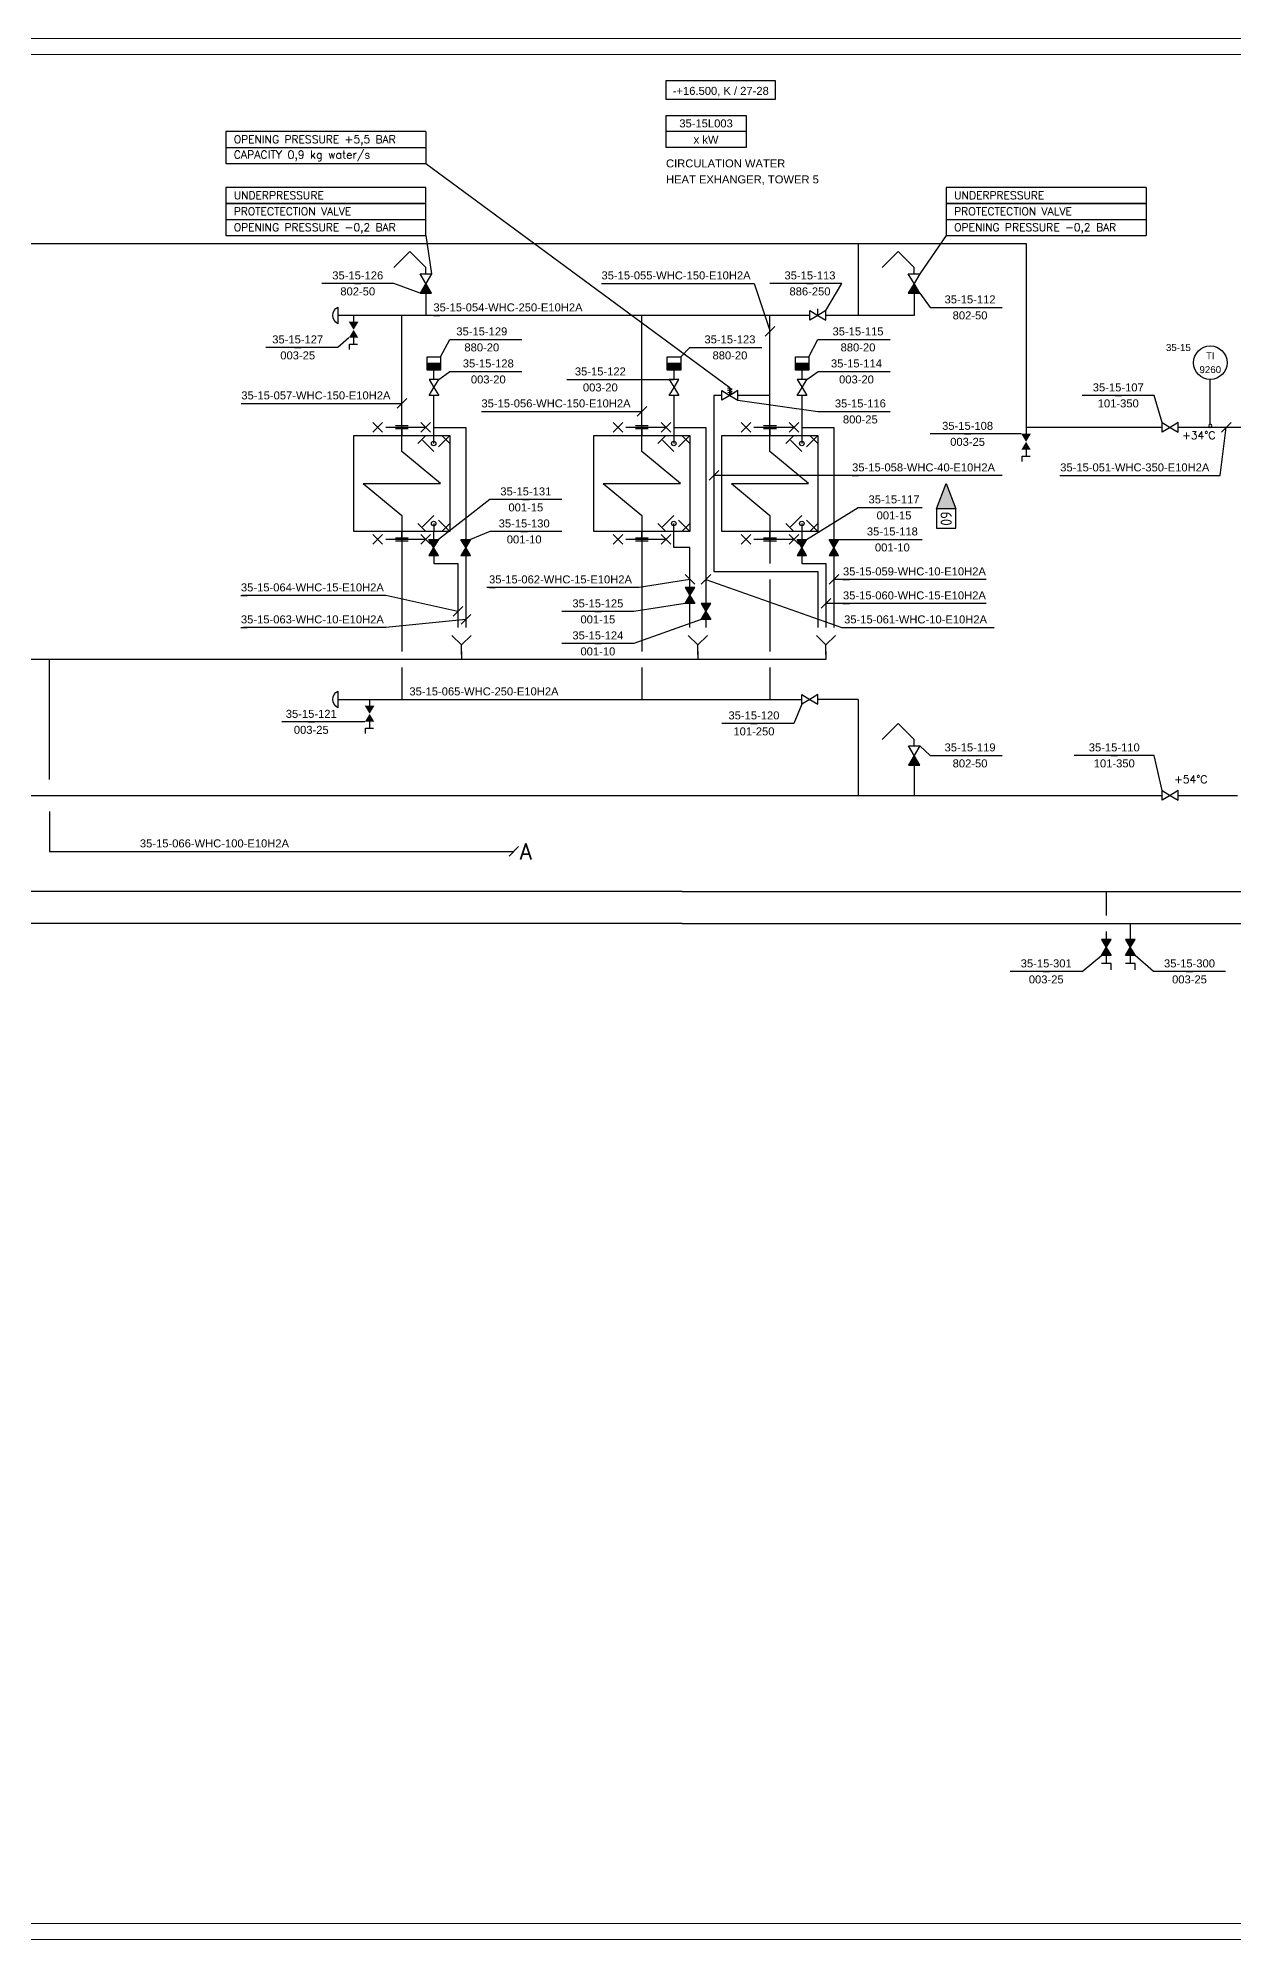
# Model space of a CAD drawing. Header units: millimetres. Extents: x 278 to 9444, y -5 to 599.
# Drawn here: x 7466 to 7840, y 0 to 594 of the extents above; entities that cross this region are included whole.
import ezdxf
from ezdxf.enums import TextEntityAlignment as Align

# ---------------------------------------------------------------- set-up
doc = ezdxf.new("R2010")
doc.units = ezdxf.units.MM
doc.header["$LTSCALE"] = 10
doc.header["$MEASUREMENT"] = 0
doc.linetypes.add('CENTER', pattern=[2, 1.25, -0.25, 0.25, -0.25])
doc.linetypes.add('DASHDOT', pattern=[1, 0.5, -0.25, 0, -0.25])
for name, color, linetype in [('P-A-SHEET', 3, 'Continuous'), ('P-DELIVERY_LIMIT', 1, 'DASHDOT'), ('P-EQUIPMENT_POS', 7, 'Continuous'), ('P-EQUIPMENTS', 7, 'Continuous'), ('P-FITTINGS', 7, 'Continuous'), ('P-HEATING_WATER', 3, 'Continuous'), ('P-INSTRPOS', 7, 'Continuous'), ('P-INSTRPOS_TEXTS', 7, 'Continuous'), ('P-INSTRU', 7, 'Continuous'), ('P-LINEPOS', 7, 'Continuous'), ('P-OTHER', 7, 'Continuous'), ('P-REVISIONS', 1, 'Continuous'), ('P-SYMB', 7, 'Continuous'), ('P-TEXT', 7, 'Continuous'), ('P-VALVEPOS', 7, 'Continuous'), ('P-VENTS', 7, 'Continuous'), ('P-WATER', 3, 'Continuous')]:
    doc.layers.add(name, color=color, linetype=linetype)
doc.styles.add('ARIAL', font='arial.ttf')
doc.styles.add('CTS_REV', font='isocp.shx')
doc.styles.add('ROMANS', font='ROMANS.SHX')

# ---------------------------------------------------------------- blocks, each defined once
blk = doc.blocks.new('PPI_0900A')
at = {"color": 0, "linetype": 'ByBlock'}
blk.add_line((-1, 0), (1, 0), dxfattribs=at)
blk = doc.blocks.new('P7A1212')
at = {"color": 0, "linetype": 'ByBlock'}
for p, q in [((0, -1.5), (0, 1.5)), ((2, -1.5), (0, -1.5))]:
    blk.add_line(p, q, dxfattribs=at)
blk = doc.blocks.new('P7A1105')
at = {"color": 0, "linetype": 'ByBlock'}
for points in [[(-3, 1.8), (-3, -1.8), (0, 0)], [(0, 0), (3, 1.8), (3, -1.8)]]:
    blk.add_solid(points, dxfattribs=at)
blk = doc.blocks.new('P7A1100')
at = {"color": 0, "linetype": 'ByBlock'}
for points in [[(-3, -1.8), (-3, 1.8), (0, 0)], [(3, -1.8), (3, 1.8), (0, 0)]]:
    blk.add_lwpolyline(points, close=True, dxfattribs=at)
blk = doc.blocks.new('PR_06AD')
h = blk.add_hatch(color=0)
h.paths.add_polyline_path([(-3, -1.8), (-3, 1.8), (0, 0)])
h.paths.add_polyline_path([(3, -1.8), (3, 1.8), (0, 0)])
at = {"color": 0, "linetype": 'ByBlock'}
for points in [[(-3, -1.8), (-3, 1.8), (0, 0)], [(3, -1.8), (3, 1.8), (0, 0)]]:
    blk.add_lwpolyline(points, close=True, dxfattribs=at)
blk = doc.blocks.new('PR_06C3')
h = blk.add_hatch(color=0)
h.paths.add_polyline_path([(-3, -1.8), (-3, 1.8), (0, 0)])
h.paths.add_polyline_path([(3, -1.8), (3, 1.8), (0, 0)])
at = {"color": 0, "linetype": 'ByBlock'}
for points in [[(-3, -1.8), (-3, 1.8), (0, 0)], [(3, -1.8), (3, 1.8), (0, 0)]]:
    blk.add_lwpolyline(points, close=True, dxfattribs=at)
blk = doc.blocks.new('P7A1304')
at = {"color": 0, "linetype": 'ByBlock'}
blk.add_line((1.5, 1.5), (-1.5, -1.5), dxfattribs=at)
blk = doc.blocks.new('P7A0020')
at = {"color": 0, "linetype": 'ByBlock'}
for p, q in [((0, 5), (0, 7.5)), ((-6.03, 0), (0, 5)), ((6.03, 0), (-6.03, 0)), ((6.03, 0), (0, -5)), ((0, -5), (0, -7.5))]:
    blk.add_line(p, q, dxfattribs=at)
blk.add_lwpolyline([(7.5, 7.5), (-7.5, 7.5), (-7.5, -7.5), (7.5, -7.5)], close=True, dxfattribs=at)
blk = doc.blocks.new('P7A1383')
at = {"color": 0}
for p, q in [((-3, 0), (0, -3)), ((0, -3), (3, 0)), ((0, -6), (0, -3))]:
    blk.add_line(p, q, dxfattribs=at)
blk = doc.blocks.new('PRY95E4')
h = blk.add_hatch(color=0)
h.paths.add_polyline_path([(-3, -1.8), (-3, 1.8), (0, 0)])
h.paths.add_polyline_path([(3, -1.8), (3, 1.8), (0, 0)])
at = {"color": 0, "linetype": 'ByBlock'}
for points in [[(-3, -1.8), (-3, 1.8), (0, 0)], [(3, -1.8), (3, 1.8), (0, 0)]]:
    blk.add_lwpolyline(points, close=True, dxfattribs=at)
blk = doc.blocks.new('PRY95D7')
h = blk.add_hatch(color=0)
h.paths.add_polyline_path([(-3, -1.8), (-3, 1.8), (0, 0)])
h.paths.add_polyline_path([(3, -1.8), (3, 1.8), (0, 0)])
at = {"color": 0, "linetype": 'ByBlock'}
for points in [[(-3, -1.8), (-3, 1.8), (0, 0)], [(3, -1.8), (3, 1.8), (0, 0)]]:
    blk.add_lwpolyline(points, close=True, dxfattribs=at)
blk = doc.blocks.new('PPI_1100A')
at = {"color": 0, "linetype": 'ByBlock'}
blk.add_line((0, 0), (2, 0), dxfattribs=at)
blk = doc.blocks.new('P7A1325')
at = {"color": 0, "linetype": 'ByBlock'}
for p, q in [((-9, -1.5), (-6, 1.5)), ((-9, 1.5), (-6, -1.5)), ((6, -1.5), (9, 1.5)), ((6, 1.5), (9, -1.5))]:
    blk.add_line(p, q, dxfattribs=at)
at = {"color": 0, "linetype": 'CENTER'}
blk.add_line((-7.5, 0), (7.5, 0), dxfattribs=at)
blk = doc.blocks.new('P7A1248')
at = {"color": 0, "linetype": 'ByBlock'}
for p, q in [((2, 2), (2, -2)), ((3, 2), (3, -2))]:
    blk.add_line(p, q, dxfattribs=at)
at = {"color": 0, "flags": 128}
blk.add_lwpolyline([(2, 0), (0, 0)], dxfattribs=at)
blk = doc.blocks.new('P7A1329')
at = {"color": 0, "linetype": 'ByBlock'}
for p, q in [((-5, 5), (0, 0)), ((-2.5, 5), (-5, 2.5)), ((0, 0), (5, 5)), ((2.5, 5), (5, 2.5))]:
    blk.add_line(p, q, dxfattribs=at)
blk = doc.blocks.new('P7A1115')
at = {"color": 0, "linetype": 'ByBlock'}
for p, q in [((-0.8, 2.3), (0.8, 2.7)), ((0.8, 1.9), (-0.8, 2.3)), ((-0.8, 1.5), (0.8, 1.9)), ((0.8, 1.1), (-0.8, 1.5)), ((-0.8, 0.7), (0.8, 1.1)), ((0, 0.4), (-0.8, 0.7)), ((0, 0), (0, 3)), ((0.8, 2.7), (0, 3))]:
    blk.add_line(p, q, dxfattribs=at)
for points in [[(-3, 1.8), (0, 0), (-3, -1.8)], [(3, 1.8), (0, 0), (3, -1.8)]]:
    blk.add_lwpolyline(points, close=True, dxfattribs=at)
blk = doc.blocks.new('P7A1172')
at = {"color": 0, "linetype": 'ByBlock'}
blk.add_line((0, 0), (0, 2.5), dxfattribs=at)
for points in [[(-3, 1.8), (0, 0), (-3, -1.8)], [(0, 0), (3, -1.8), (3, 1.8)]]:
    blk.add_lwpolyline(points, close=True, dxfattribs=at)
blk = doc.blocks.new('PR1B232')
h = blk.add_hatch(color=0)
h.paths.add_polyline_path([(-3, -1.8), (-3, 1.8), (0, 0)])
h.paths.add_polyline_path([(3, -1.8), (3, 1.8), (0, 0)])
at = {"color": 0, "linetype": 'ByBlock'}
for points in [[(-3, -1.8), (-3, 1.8), (0, 0)], [(3, -1.8), (3, 1.8), (0, 0)]]:
    blk.add_lwpolyline(points, close=True, dxfattribs=at)
blk = doc.blocks.new('PR1B240')
h = blk.add_hatch(color=0)
h.paths.add_polyline_path([(-3, -1.8), (-3, 1.8), (0, 0)])
h.paths.add_polyline_path([(3, -1.8), (3, 1.8), (0, 0)])
at = {"color": 0, "linetype": 'ByBlock'}
for points in [[(-3, -1.8), (-3, 1.8), (0, 0)], [(3, -1.8), (3, 1.8), (0, 0)]]:
    blk.add_lwpolyline(points, close=True, dxfattribs=at)
blk = doc.blocks.new('P7A1208')
at = {"color": 0, "linetype": 'ByBlock'}
for p, q in [((-3, 0), (-3, -3)), ((3, -3), (3, 0)), ((-3, -3), (3, -3))]:
    blk.add_line(p, q, dxfattribs=at)
blk.add_lwpolyline([(3, 3), (-3, 3), (-3, 0), (3, 0)], close=True, dxfattribs=at)
blk.add_solid([(-3, 0), (3, 0), (-3, -3), (3, -3)], dxfattribs=at)
blk = doc.blocks.new('P7A1253')
at = {"color": 0, "linetype": 'ByBlock'}
blk.add_line((2.6, 0), (-2.6, 0), dxfattribs=at)
blk.add_arc((0, 1.5), 3, 210, 330, dxfattribs=at)
blk = doc.blocks.new('P7A1106')
at = {"color": 0, "linetype": 'ByBlock'}
for p, q in [((3, 1.8), (0, 0)), ((3, -1.8), (3, 1.8)), ((0, 0), (3, -1.8))]:
    blk.add_line(p, q, dxfattribs=at)
blk.add_lwpolyline([(-3, 1.8), (0, 0), (-3, -1.8)], close=True, dxfattribs=at)
blk.add_solid([(3, 1.8), (0, 0), (3, -1.8)], dxfattribs=at)
blk = doc.blocks.new('PPI_0101B')
at = {"color": 0, "linetype": 'ByBlock'}
blk.add_line((0, 1), (0, 5), dxfattribs=at)
blk.add_circle((0, 0.5), 0.5, dxfattribs=at)
blk = doc.blocks.new('PPI_0400A-25')
at = {"color": 0, "linetype": 'ByBlock'}
for p, q in [((0, 0), (25, 0)), ((0, -5), (0, 0)), ((25, 0), (25, -5)), ((25, -5), (0, -5)), ((0, -10), (0, -5)), ((25, -5), (25, -10)), ((25, -10), (0, -10))]:
    blk.add_line(p, q, dxfattribs=at)
blk = doc.blocks.new('PPI_1200A')
at = {"color": 0, "linetype": 'ByBlock'}
blk.add_circle((0, 0), 6, dxfattribs=at)
blk = doc.blocks.new('P7A1372')
at = {"color": 0, "linetype": 'ByBlock'}
blk.add_lwpolyline([(-14, 3), (-14, -3), (-8, -3), (-8, 3)], close=True, dxfattribs=at)
blk.add_lwpolyline([(-8, 3), (0, 0), (-8, -3)], dxfattribs=at)
blk.add_solid([(-8, -3), (-8, 3), (0, 0)], dxfattribs=at)
at = {"color": 7, "linetype": 'Continuous', "style": 'CTS_REV'}
blk.add_attdef('A', text='', height=3.5, dxfattribs=at).set_placement((-11, 0), align=Align.MIDDLE)

msp = doc.modelspace()

# ---------------------------------------------------------------- linework, layer by layer
at = {"layer": 'P-A-SHEET', "color": 7, "const_width": 0.35}
for points in [[(282.5, 0), (9438.5, 0), (9438.5, 594), (282.5, 594)], [(287.5, 5), (9433.5, 5), (9433.5, 589), (287.5, 589)]]:
    msp.add_lwpolyline(points, close=True, dxfattribs=at)
at = {"layer": 'P-EQUIPMENTS'}
for centre in [(7589.92, 467.49, 0), (7664.92, 467.49, 0), (7704.92, 467.49, 0), (7589.92, 442.49, 0), (7664.92, 442.49, 0), (7704.92, 442.49, 0)]:
    msp.add_circle(centre, 0.7, dxfattribs=at)
at = {"layer": 'P-HEATING_WATER'}
for points in [[(7722.46, 530), (7722.46, 507.5)], [(7587.47, 520.48), (7587.47, 522.48), (7582.47, 527.48), (7582.47, 527.48), (7577.47, 522.48)], [(7739.97, 520.48), (7739.97, 522.48), (7734.97, 527.48), (7734.97, 527.48), (7729.97, 522.48)], [(7587.46, 514.48), (7587.46, 507.5)], [(7739.96, 514.48), (7739.96, 507.5), (7722.46, 507.5)], [(7707.46, 507.5), (7559.96, 507.5)], [(7564.92, 507.49), (7564.92, 505.49)], [(7579.96, 470), (7579.96, 507.5)], [(7654.96, 470), (7654.96, 507.5)], [(7694.96, 470), (7694.96, 507.5)], [(7722.46, 507.5), (7712.46, 507.5)], [(7564.92, 500.49), (7564.92, 498.49)], [(7590, 487.49), (7590, 490.39)], [(7665, 487.49), (7665, 490.39)], [(7705, 487.49), (7705, 490.39)], [(7590, 467.49), (7590, 482.49)], [(7665, 467.49), (7665, 482.49)], [(7679.96, 482.5), (7677.46, 482.5), (7677.46, 427.5), (7707.46, 427.5)], [(7694.96, 482.5), (7684.96, 482.5)], [(7705, 467.49), (7705, 482.49)], [(7589.92, 472.49), (7599.92, 472.49), (7599.92, 437.49)], [(7664.92, 472.49), (7674.92, 472.49), (7674.92, 437.49), (7674.96, 432.5), (7674.96, 417.5)], [(7667.5, 317.5), (7955, 317.5), (7955, 474.5)], [(7704.92, 472.49), (7714.92, 472.49), (7714.92, 437.49)], [(7817.5, 472.5), (7775, 472.5)], [(7845, 472.5), (7822.5, 472.5)], [(7579.96, 440), (7579.96, 402.5)], [(7589.96, 442.5), (7589.92, 437.49)], [(7654.96, 440), (7654.96, 402.5)], [(7669.96, 422.5), (7669.96, 435), (7664.96, 435), (7664.96, 442.5)], [(7694.96, 440), (7694.96, 430)], [(7704.96, 442.5), (7704.92, 437.49)], [(7589.96, 432.49), (7589.96, 430), (7597.46, 430)], [(7597.46, 430), (7597.46, 410)], [(7599.96, 432.49), (7599.96, 410)], [(7704.96, 432.49), (7704.96, 430), (7712.46, 430)], [(7712.46, 430), (7712.46, 410)], [(7714.96, 432.49), (7714.96, 410)], [(7694.96, 425), (7694.96, 402.5)], [(7707.46, 427.5), (7709.96, 427.5), (7709.96, 410)], [(7669.96, 410), (7669.96, 417.5)], [(7674.96, 412.5), (7674.96, 410)], [(7672.46, 400), (7404.96, 400)], [(7598.6, 402.5), (7598.6, 400)], [(7672.46, 402.5), (7672.46, 400)], [(7712.46, 402.5), (7712.46, 400)], [(7579.96, 397.5), (7579.96, 387.5)], [(7654.96, 397.5), (7654.96, 387.5)], [(7694.96, 397.5), (7694.96, 387.5)], [(7559.96, 387.5), (7704.96, 387.5)], [(7569.92, 387.49), (7569.92, 385.49)], [(7722.46, 387.5), (7709.96, 387.5)], [(7722.46, 387.5), (7722.46, 357.5)], [(7569.92, 380.49), (7569.92, 378.49)], [(7740, 372.99), (7740, 374.99), (7735, 379.99), (7735, 379.99), (7730, 374.99)], [(7740, 366.99), (7740, 362.5), (7740, 357.5)], [(7822.5, 357.5), (7841, 357.5)], [(7800, 327.5), (7800, 320)], [(7807.5, 317.5), (7807.5, 312.5)], [(7800, 315), (7800, 312.5)], [(7800, 307.5), (7800, 305)], [(7807.5, 307.5), (7807.5, 305)]]:
    msp.add_lwpolyline(points, dxfattribs=at)
at = {"layer": 'P-INSTRU'}
msp.add_lwpolyline([(7832.5, 477.5), (7832.5, 487.5)], dxfattribs=at)
at = {"layer": 'P-LINEPOS'}
for points in [[(7642.5, 517.5), (7690, 517.5), (7695, 502.5)], [(7530, 480), (7580, 480)], [(7605, 477.5), (7655, 477.5)], [(7767.46, 457.5), (7677.46, 457.5)], [(7762.46, 425), (7714.96, 425)], [(7762.46, 417.5), (7712.46, 417.5)]]:
    msp.add_lwpolyline(points, dxfattribs=at)
at = {"layer": 'P-OTHER'}
for p, q in [((7587.5, 532.5), (7587.5, 547.5)), ((7812.54, 532.5), (7812.54, 547.5)), ((7587.46, 532.5), (7589.27, 520.48)), ((7750, 532.5), (7741.77, 520.48)), ((7792.5, 302.5), (7798.5, 307.5)), ((7814.75, 302.5), (7809, 307.5)), ((7792.5, 302.5), (7770, 302.5)), ((7837.25, 302.5), (7814.75, 302.5))]:
    msp.add_line(p, q, dxfattribs=at)
for points in [[(7662.5, 580.92), (7696.54, 580.92), (7696.54, 575), (7662.5, 575), (7662.5, 580.92)], [(7587.46, 565), (7524.96, 565), (7524.96, 560), (7587.46, 560)], [(7587.5, 565), (7587.5, 555)], [(7524.96, 560), (7524.96, 555), (7587.46, 555)], [(7587.46, 555), (7682.46, 485)], [(7587.46, 547.5), (7524.96, 547.5), (7524.96, 542.5), (7587.46, 542.5)], [(7812.5, 547.5), (7750, 547.5), (7750, 542.5), (7812.5, 542.5)], [(7587.46, 542.5), (7524.96, 542.5), (7524.96, 537.5), (7587.46, 537.5)], [(7812.5, 542.5), (7750, 542.5), (7750, 537.5), (7812.5, 537.5)], [(7524.96, 537.5), (7524.96, 532.5), (7587.46, 532.5)], [(7750, 537.5), (7750, 532.5), (7812.5, 532.5)], [(7785.54, 457.5), (7835.54, 457.5), (7837.5, 472.5)], [(7669.96, 425), (7654.06, 422.5), (7606.56, 422.5)], [(7674.96, 425), (7717.46, 410), (7764.96, 410)], [(7597.46, 415), (7574.96, 420), (7529.96, 420)], [(7599.96, 412.5), (7574.96, 410), (7530.5, 410)]]:
    msp.add_lwpolyline(points, dxfattribs=at)
at = {"layer": 'P-OTHER', "elevation": 0}
for points in [[(7591.5, 487.49), (7595, 490), (7617.5, 490)], [(7706.5, 487.49), (7710, 490), (7732.5, 490)]]:
    msp.add_lwpolyline(points, dxfattribs=at)
at = {"layer": 'P-VALVEPOS'}
for points in [[(7585.67, 514.48), (7577.46, 517.5), (7554.96, 517.5)], [(7712.46, 509), (7717.46, 517.5), (7694.96, 517.5)], [(7817.5, 474), (7815, 482.5), (7792.5, 482.5)], [(7684.96, 481), (7709.96, 477.5), (7732.46, 477.5)], [(7630, 450), (7607.5, 450), (7591.46, 437.49)], [(7630, 440), (7607.5, 440), (7601.46, 437.49)], [(7704.96, 386), (7702.46, 380), (7679.96, 380)], [(7817.5, 359), (7815, 370), (7790, 370)], [(7782.5, 302.5), (7780, 302.5)], [(7827.25, 302.5), (7824.75, 302.5)]]:
    msp.add_lwpolyline(points, dxfattribs=at)
at = {"layer": 'P-VALVEPOS', "elevation": 0}
for points in [[(7741.77, 514.48), (7744.96, 510), (7767.46, 510)], [(7563.42, 500.49), (7559.96, 497.5), (7537.46, 497.5)], [(7592.1, 494.59), (7594.96, 500), (7617.46, 500)], [(7707.1, 494.59), (7709.96, 500), (7732.46, 500)], [(7667.1, 494.59), (7669.96, 497.5), (7692.46, 497.5)], [(7631.5, 487.49), (7664.96, 487.49)], [(7773.42, 470.49), (7744.96, 470.49)], [(7706.42, 437.49), (7722.46, 447.5), (7742.46, 447.5)], [(7716.42, 437.49), (7742.46, 437.49)], [(7668.46, 417.5), (7652.46, 415), (7629.96, 415)], [(7673.46, 412.5), (7652.46, 405), (7629.96, 405)], [(7568.42, 380.49), (7542.46, 380.49)], [(7741.8, 372.99), (7744.96, 370), (7767.46, 370)]]:
    msp.add_lwpolyline(points, dxfattribs=at)
at = {"layer": 'P-WATER'}
for points in [[(7160, 530), (7774.96, 530)], [(7775, 530), (7775, 472.5)], [(7775, 472.5), (7775, 470.49)], [(7667.5, 327.5), (7945, 327.5), (7945, 468.5)], [(7775, 465.49), (7775, 463.49)], [(7469.96, 362.5), (7469.96, 400)], [(7712.46, 400), (7672.46, 400)], [(7100, 357.5), (7817.5, 357.5)], [(7469.96, 352.5), (7469.96, 340), (7614.96, 340)], [(7667.5, 327.5), (6952.5, 327.5)], [(7667.5, 317.5), (6932.5, 317.5)]]:
    msp.add_lwpolyline(points, dxfattribs=at)

# ---------------------------------------------------------------- block references
at = {"layer": 'P-DELIVERY_LIMIT', "xscale": -1}
for name, p in [('P7A1325', (7579.96, 472.5)), ('P7A1329', (7589.96, 465)), ('P7A1325', (7654.96, 472.5)), ('P7A1329', (7664.96, 465)), ('P7A1325', (7694.96, 472.5)), ('P7A1329', (7704.96, 465)), ('P7A1325', (7579.96, 437.5)), ('P7A1325', (7654.96, 437.5)), ('P7A1325', (7694.96, 437.5))]:
    msp.add_blockref(name, p, dxfattribs=at)
at = {"layer": 'P-DELIVERY_LIMIT', "rotation": 180}
for p in [(7589.96, 445), (7664.96, 445), (7704.96, 445)]:
    msp.add_blockref('P7A1329', p, dxfattribs=at)
at = {"layer": 'P-EQUIPMENT_POS', "color": 140}
msp.add_blockref('PPI_0400A-25', (7662.5, 570), dxfattribs=at)
at = {"layer": 'P-EQUIPMENTS', "xscale": -2, "yscale": 2, "zscale": 2}
for p in [(7579.96, 455), (7654.96, 455), (7694.96, 455)]:
    msp.add_blockref('P7A0020', p, dxfattribs=at)
at = {"layer": 'P-FITTINGS', "xscale": -1}
for name, p, rotation in [('P7A1253', (7559.96, 507.5), 270), ('P7A1253', (7559.96, 387.5), 270), ('P7A1212', (7800, 305), 89.99999999999999), ('P7A1212', (7807.5, 305), 89.99999999999999)]:
    msp.add_blockref(name, p, dxfattribs=dict(at, rotation=rotation))
at = {"layer": 'P-INSTRPOS', "color": 140, "xscale": 0.87, "yscale": 0.87, "zscale": 0.87}
msp.add_blockref('PPI_1200A', (7832.5, 492.72), dxfattribs=at)
at = {"layer": 'P-INSTRU', "color": 140, "xscale": -1}
msp.add_blockref('PPI_0101B', (7832.5, 472.5), dxfattribs=at)
at = {"layer": 'P-LINEPOS', "color": 140}
for p in [(7642.34, 517.5), (7589.84, 507.5), (7529.84, 480), (7604.84, 477.5), (7720.62, 457.5), (7785.62, 457.5), (7607.22, 422.5), (7717.76, 425), (7529.72, 420), (7717.76, 417.5), (7529.72, 410), (7718.12, 410), (7582.34, 387.5), (7498.16, 340)]:
    msp.add_blockref('PPI_1100A', p, dxfattribs=at)
at = {"layer": 'P-LINEPOS'}
for p in [(7695, 502.5), (7580, 480), (7655, 477.5), (7677.5, 457.5), (7712.5, 417.5)]:
    msp.add_blockref('P7A1304', p, dxfattribs=at)
at = {"layer": 'P-LINEPOS', "rotation": 180}
msp.add_blockref('P7A1304', (7715, 425), dxfattribs=at)
at = {"layer": 'P-REVISIONS', "rotation": 90}
msp.add_blockref('P7A1372', (7750, 455), dxfattribs=at).add_auto_attribs({'A': '09'})
at = {"layer": 'P-SYMB', "xscale": 0.8333333333330302, "yscale": 0.8333333333330302, "zscale": 0.8333333333330302, "rotation": 270}
for p in [(7564.92, 498.49, 0), (7774.96, 463.49, 0), (7569.92, 378.49, 0)]:
    msp.add_blockref('P7A1212', p, dxfattribs=at)
at = {"layer": 'P-SYMB', "xscale": -0.6999999999998181, "yscale": 0.6999999999998181, "zscale": 0.6999999999998181}
for p in [(7590, 492.49, 0), (7665, 492.49, 0), (7705, 492.49, 0)]:
    msp.add_blockref('P7A1208', p, dxfattribs=at)
at = {"layer": 'P-SYMB', "xscale": -1}
for p, rotation in [((7579.96, 470), 270), ((7654.96, 470), 270), ((7694.96, 470), 270), ((7579.96, 440), 89.99999999999999), ((7654.96, 440), 89.99999999999999), ((7694.96, 440), 89.99999999999999)]:
    msp.add_blockref('P7A1248', p, dxfattribs=dict(at, rotation=rotation))
at = {"layer": 'P-SYMB'}
for p in [(7837.5, 472.5), (7597.5, 415), (7600, 412.5), (7614.96, 340)]:
    msp.add_blockref('P7A1304', p, dxfattribs=at)
for p, rotation in [((7670, 425), 270), ((7675, 425), 180)]:
    msp.add_blockref('P7A1304', p, dxfattribs=dict(at, rotation=rotation))
at = {"layer": 'P-SYMB', "xscale": -1}
for p in [(7598.6, 407.5), (7672.46, 407.5), (7712.46, 407.5)]:
    msp.add_blockref('P7A1383', p, dxfattribs=at)
at = {"layer": 'P-VALVEPOS', "color": 140}
for p in [(7566.21, 517.5), (7707.46, 517.5), (7757.46, 510), (7604.96, 500), (7722.46, 500), (7547.46, 497.5), (7682.46, 497.5), (7606.98, 489.99), (7641.98, 487.49), (7721.98, 489.99), (7803.75, 482.5), (7723.19, 477.49), (7756.69, 470.49), (7618.71, 450), (7733.71, 447.5), (7618.19, 439.99), (7733.19, 437.49), (7641.21, 415), (7641.21, 405, 0), (7551.69, 380.49), (7689.96, 380), (7757.46, 370), (7802.5, 370), (7781.25, 302.5), (7826, 302.5)]:
    msp.add_blockref('PPI_0900A', p, dxfattribs=at)
at = {"layer": 'P-VENTS', "rotation": 270}
for p in [(7587.47, 517.48), (7739.97, 517.48), (7740, 369.99, 0)]:
    msp.add_blockref('P7A1106', p, dxfattribs=at)
at = {"layer": 'P-VENTS'}
for name, p, xscale, yscale, zscale, rotation in [('P7A1105', (7564.92, 502.99, 0), 0.8333333333330302, 0.8333333333330302, 0.8333333333330302, 270), ('P7A1100', (7590, 484.99, 0), -0.8333333333339397, 0.8333333333339397, 0.8333333333339397, 89.99999999999999), ('P7A1100', (7665, 484.99, 0), -0.8333333333339397, 0.8333333333339397, 0.8333333333339397, 89.99999999999999), ('P7A1100', (7705, 484.99, 0), -0.8333333333339397, 0.8333333333339397, 0.8333333333339397, 89.99999999999999), ('P7A1105', (7774.96, 467.99, 0), 0.8333333333330302, 0.8333333333330302, 0.8333333333330302, 270), ('PR1B240', (7589.92, 434.99, 0), 0.8333333333330302, 0.8333333333330302, 0.8333333333330302, 270), ('PR1B232', (7599.92, 434.99, 0), 0.8333333333339397, 0.8333333333339397, 0.8333333333339397, 270), ('PR1B240', (7704.92, 434.99, 0), 0.8333333333330302, 0.8333333333330302, 0.8333333333330302, 270), ('PR1B232', (7714.92, 434.99, 0), 0.8333333333339397, 0.8333333333339397, 0.8333333333339397, 270), ('PRY95E4', (7669.96, 420), -0.8333333333330302, 0.8333333333330302, 0.8333333333330302, 89.99999999999997), ('PRY95D7', (7674.96, 415), -0.8333333333330302, 0.8333333333330302, 0.8333333333330302, 89.99999999999999), ('P7A1105', (7569.92, 382.99, 0), 0.8333333333330302, 0.8333333333330302, 0.8333333333330302, 270), ('PR_06C3', (7800, 310), -0.8333333333339399, 0.8333333333339399, 0.8333333333339399, 89.99999999999999), ('PR_06AD', (7807.5, 310), -0.8333333333339399, 0.8333333333339399, 0.8333333333339399, 89.99999999999999)]:
    msp.add_blockref(name, p, dxfattribs=dict(at, xscale=xscale, yscale=yscale, zscale=zscale, rotation=rotation))
at = {"layer": 'P-VENTS', "xscale": -0.8333333333330302, "yscale": 0.8333333333330302, "zscale": 0.8333333333330302}
for name, p in [('P7A1172', (7709.96, 507.5)), ('P7A1115', (7682.46, 482.5)), ('P7A1100', (7820, 472.5)), ('P7A1100', (7707.46, 387.5)), ('P7A1100', (7820, 357.5))]:
    msp.add_blockref(name, p, dxfattribs=at)

# ---------------------------------------------------------------- texts
at = {"layer": 'P-EQUIPMENT_POS', "color": 140, "style": 'ARIAL'}
for s, p in [('35-15L003', (7675, 567.5)), ('x kW', (7675, 562.5))]:
    msp.add_text(s, height=2.5, dxfattribs=at).set_placement(p, align=Align.MIDDLE)
for s, p in [('CIRCULATION WATER', (7662.5, 555)), ('HEAT EXHANGER, TOWER 5', (7662.5, 550))]:
    msp.add_text(s, height=2.5, dxfattribs=at).set_placement(p, align=Align.MIDDLE_LEFT)
at = {"layer": 'P-INSTRPOS_TEXTS', "style": 'ARIAL'}
msp.add_text('35-15', height=2.175, dxfattribs=at).set_placement((7826.41, 496.37), align=Align.RIGHT)
for s, p in [('TI', (7832.5, 494.89)), ('9260', (7832.5, 490.55))]:
    msp.add_text(s, height=2.175, dxfattribs=at).set_placement(p, align=Align.MIDDLE)
at = {"layer": 'P-LINEPOS', "color": 140, "style": 'ARIAL'}
for s, p in [('35-15-055-WHC-150-E10H2A', (7642.34, 520)), ('35-15-054-WHC-250-E10H2A', (7589.84, 510)), ('35-15-057-WHC-150-E10H2A', (7529.84, 482.5)), ('35-15-056-WHC-150-E10H2A', (7604.84, 480)), ('35-15-058-WHC-40-E10H2A', (7720.62, 460)), ('35-15-051-WHC-350-E10H2A', (7785.62, 460)), ('35-15-059-WHC-10-E10H2A', (7717.76, 427.5)), ('35-15-064-WHC-15-E10H2A', (7529.72, 422.5)), ('35-15-062-WHC-15-E10H2A', (7607.22, 425)), ('35-15-060-WHC-15-E10H2A', (7717.76, 420)), ('35-15-063-WHC-10-E10H2A', (7529.72, 412.5)), ('35-15-061-WHC-10-E10H2A', (7718.12, 412.5)), ('35-15-065-WHC-250-E10H2A', (7582.34, 390)), ('35-15-066-WHC-100-E10H2A', (7498.16, 342.5))]:
    msp.add_text(s, height=2.5, dxfattribs=at).set_placement(p, align=Align.MIDDLE_LEFT)
at = {"layer": 'P-SYMB', "style": 'ROMANS'}
msp.add_text('CAPACITY 0,9 kg water/s', height=2.5, dxfattribs=at).set_placement((7527.46, 556.49, 0))
at = {"layer": 'P-TEXT', "style": 'ARIAL'}
msp.add_text('-+16.500, K / 27-28', height=2.5, dxfattribs=at).set_placement((7679.6, 577.5), align=Align.MIDDLE)
at = {"layer": 'P-TEXT', "style": 'ROMANS'}
for s, height, p in [('OPENING PRESSURE +5,5 BAR', 2.4498, (7527.46, 561.32, 0)), ('UNDERPRESSURE', 2.4498, (7527.46, 543.82, 0)), ('PROTECTECTION VALVE', 2.4498, (7527.46, 538.82, 0)), ('UNDERPRESSURE', 2.4498, (7752.5, 543.82, 0)), ('PROTECTECTION VALVE', 2.4498, (7752.5, 538.82, 0)), ('OPENING PRESSURE -0,2 BAR', 2.4498, (7527.46, 533.82, 0)), ('OPENING PRESSURE -0,2 BAR', 2.4498, (7752.5, 533.82, 0)), ('+34°C', 2.45, (7823.69, 468.82, 0)), ('+54°C', 2.45, (7821.19, 361.32, 0))]:
    msp.add_text(s, height=height, dxfattribs=at).set_placement(p)
at = {"layer": 'P-VALVEPOS', "color": 140, "style": 'ARIAL'}
for s, p in [('35-15-126', (7566.21, 520)), ('35-15-113', (7707.46, 520)), ('802-50', (7566.21, 515)), ('886-250', (7707.46, 515)), ('35-15-112', (7757.46, 512.5)), ('802-50', (7757.46, 507.5)), ('35-15-127', (7547.46, 500)), ('35-15-129', (7604.96, 502.5)), ('35-15-123', (7682.46, 500)), ('35-15-115', (7722.46, 502.5)), ('003-25', (7547.46, 495)), ('35-15-128', (7606.98, 492.49)), ('880-20', (7604.96, 497.5)), ('880-20', (7682.46, 495)), ('35-15-114', (7721.98, 492.49)), ('880-20', (7722.46, 497.5)), ('003-20', (7606.98, 487.49)), ('35-15-122', (7641.98, 489.99)), ('003-20', (7721.98, 487.49)), ('003-20', (7641.98, 484.99)), ('35-15-107', (7803.75, 485)), ('35-15-116', (7723.19, 479.99)), ('800-25', (7723.19, 474.99)), ('101-350', (7803.75, 480)), ('35-15-108', (7756.69, 472.99)), ('003-25', (7756.69, 467.99)), ('35-15-131', (7618.71, 452.5)), ('001-15', (7618.71, 447.5)), ('35-15-117', (7733.71, 450)), ('001-15', (7733.71, 445)), ('35-15-130', (7618.19, 442.49)), ('35-15-118', (7733.19, 439.99)), ('001-10', (7618.19, 437.49)), ('001-10', (7733.19, 434.99)), ('35-15-125', (7641.21, 417.5)), ('001-15', (7641.21, 412.5)), ('35-15-124', (7641.21, 407.5, 0)), ('001-10', (7641.21, 402.5, 0)), ('35-15-121', (7551.69, 382.99)), ('35-15-120', (7689.96, 382.5)), ('003-25', (7551.69, 377.99)), ('101-250', (7689.96, 377.5)), ('35-15-119', (7757.46, 372.5)), ('802-50', (7757.46, 367.5)), ('35-15-110', (7802.5, 372.5)), ('101-350', (7802.5, 367.5)), ('35-15-301', (7781.25, 305)), ('35-15-300', (7826, 305)), ('003-25', (7781.25, 300)), ('003-25', (7826, 300))]:
    msp.add_text(s, height=2.5, dxfattribs=at).set_placement(p, align=Align.MIDDLE)
at = {"layer": 'P-VALVEPOS', "style": 'ROMANS'}
msp.add_text('A', height=5, dxfattribs=at).set_placement((7618.71, 340), align=Align.MIDDLE)

doc.saveas('drawing.dxf')
